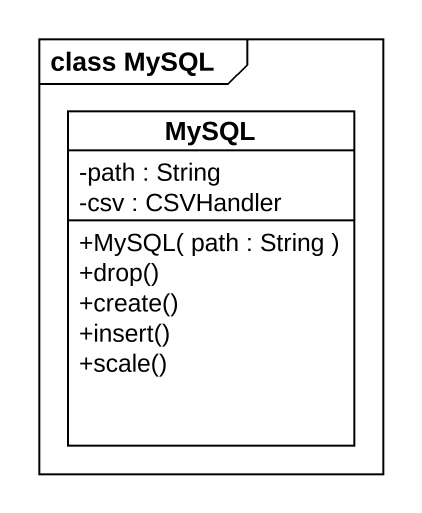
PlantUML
@startuml
mainframe class MySQL
hide circle
hide empty members
skinparam classAttributeIconSize 0
class MySQL {
  -path : String
  -csv : CSVHandler
  +MySQL( path : String )
  +drop()
  +create()
  +insert()
  +scale()
}
@enduml
